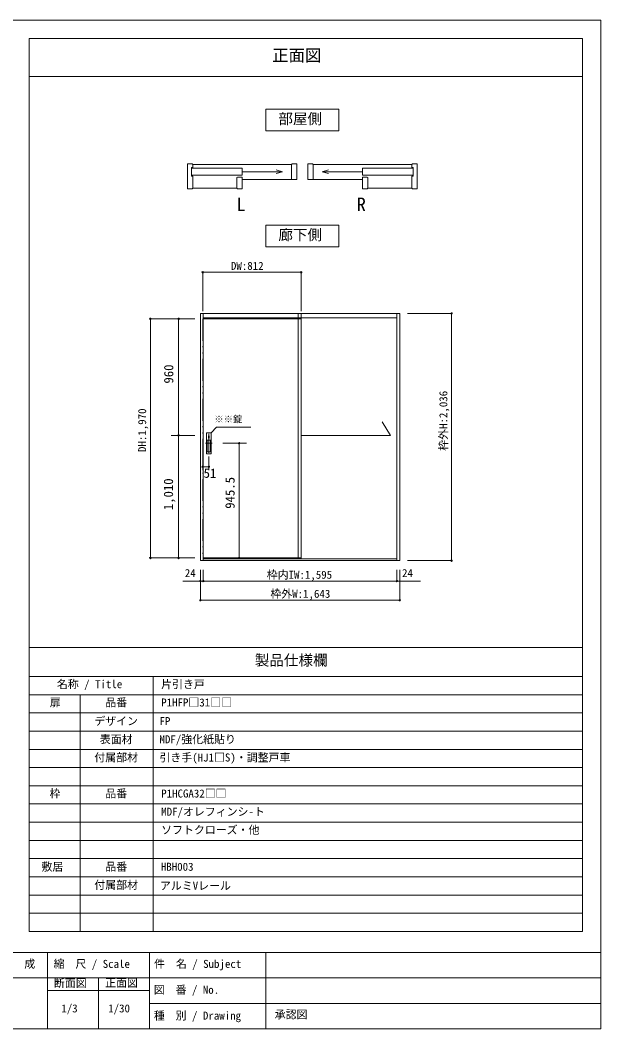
# Model space of a CAD drawing. Units: millimetres on the paper, enlarged 10 times, with parts at other scales. Extents: x -2000 to 2000, y -1385 to 1385.
# Drawn here: x 405 to 2000, y -1385 to 1385 of the extents above; entities that cross this region are included whole.
import ezdxf
from ezdxf.enums import TextEntityAlignment as Align

# ---------------------------------------------------------------- set-up
doc = ezdxf.new("R2010")
doc.units = ezdxf.units.MM
doc.header["$LTSCALE"] = 10
doc.header["$PDMODE"] = 32
doc.header["$PDSIZE"] = 4
doc.linetypes.add('DASHED_DOUBLE_DOTTED', pattern=[11, 6, -1.5, 0.25, -1.5, 0.25, -1.5])
for name, color, linetype, lineweight in [('1-0_H-SYM', 7, 'Continuous', 20), ('1-1_0', 7, 'Continuous', 20), ('3-0', 7, 'Continuous', 20)]:
    doc.layers.add(name, color=color, linetype=linetype, lineweight=lineweight)
doc.styles.add('ＭＳ ゴシック', font='')
doc.styles.get('ＭＳ ゴシック').set_extended_font_data('MS Gothic')

msp = doc.modelspace()

# ---------------------------------------------------------------- linework, layer by layer
at = {"layer": '1-0_H-SYM'}
msp.add_line((760.13, -1280.04), (480.13, -1280.04), dxfattribs=at)
at = {"layer": '1-1_0'}
for p, q in [((1950, 1335), (430, 1335)), ((430, -337.5), (430, 1335)), ((1950, -1117.5), (1950, 1335)), ((430, 1230), (1950, 1230)), ((1950, -337.5), (1950, 1230)), ((430, -337.5), (1950, -337.5)), ((430, -337.5), (1950, -337.5)), ((430, -1117.5), (430, -337.5)), ((430, -417.5), (1950, -417.5)), ((770, -1117.5), (770, -417.5)), ((430, -467.5), (1950, -467.5)), ((570, -1117.5), (570, -467.5)), ((430, -517.5), (1950, -517.5)), ((430, -567.5), (1950, -567.5)), ((430, -617.5), (1950, -617.5)), ((430, -667.5), (1950, -667.5)), ((430, -717.5), (1950, -717.5)), ((430, -767.5), (1950, -767.5)), ((430, -817.5), (1950, -817.5)), ((430, -867.5), (1950, -867.5)), ((430, -917.5), (1950, -917.5)), ((430, -967.5), (1950, -967.5)), ((430, -1017.5), (1950, -1017.5)), ((430, -1067.5), (1950, -1067.5)), ((430, -1117.5), (1950, -1117.5)), ((2000, -1175), (-2000, -1175)), ((480, -1175), (480, -1385)), ((760, -1175), (760, -1385)), ((1080, -1175), (1080, -1385)), ((2000, -1245), (-1190, -1245)), ((620, -1245), (620, -1385)), ((2000, -1315), (760, -1315))]:
    msp.add_line(p, q, dxfattribs=at)
msp.add_lwpolyline([(-2000, -1385), (2000, -1385), (2000, 1385), (-2000, 1385)], close=True, dxfattribs=at)
msp.add_lwpolyline([(430, -337.5), (430, 1230), (1950, 1230)], dxfattribs=at)
at = {"layer": '3-0'}
for p, q in [((877.36, 990.19), (864.46, 990.19)), ((864.46, 921.79), (864.46, 990.19)), ((875.86, 980.59), (875.86, 957.04)), ((878.86, 980.59), (875.86, 980.59)), ((875.86, 978.79), (1014.87, 978.79)), ((878.86, 988.39), (1150.66, 988.39)), ((1014.87, 978.79), (1014.87, 958.99)), ((1125.21, 968.89), (1107.82, 973.55)), ((1150.66, 988.69), (1150.66, 947.59)), ((1165.06, 947.59), (1165.06, 990.19)), ((1195.06, 947.59), (1195.06, 990.19)), ((1209.46, 988.69), (1209.46, 947.59)), ((1481.26, 988.39), (1209.46, 988.39)), ((1234.91, 968.89), (1252.3, 973.55)), ((1484.26, 978.79), (1345.25, 978.79)), ((1345.25, 978.79), (1345.25, 958.99)), ((1481.26, 980.59), (1484.26, 980.59)), ((1482.76, 990.19), (1495.66, 990.19)), ((1484.26, 980.59), (1484.26, 957.04)), ((1495.66, 921.79), (1495.66, 990.19)), ((1014.87, 958.99), (875.86, 958.99)), ((875.86, 957.04), (878.86, 957.04)), ((1014.87, 968.89), (1125.21, 968.89)), ((1014.87, 921.79), (1014.87, 954.19)), ((1014.87, 947.59), (1165.06, 947.59)), ((1125.21, 968.89), (1107.82, 964.23)), ((1345.25, 947.59), (1195.06, 947.59)), ((1234.91, 968.89), (1252.3, 964.23)), ((1345.25, 968.89), (1234.91, 968.89)), ((1345.25, 958.99), (1484.26, 958.99)), ((1345.25, 921.79), (1345.25, 954.19)), ((1484.26, 957.04), (1481.26, 957.04)), ((877.36, 921.79), (864.46, 921.79)), ((878.86, 923.59), (1000.47, 923.59)), ((1481.26, 923.59), (1359.65, 923.59)), ((1482.76, 921.79), (1495.66, 921.79)), ((908.06, 579.59), (900.06, 579.59)), ((908.06, 579.59), (900.06, 579.59)), ((900.06, 579.59), (900.06, -99.18)), ((906.39, 564.82), (1177.06, 564.82)), ((908.06, 579.59), (1169.06, 579.59)), ((908.06, -99.18), (908.06, 579.59)), ((908.06, 567.59), (1169.06, 567.59)), ((1177.06, 579.59), (1169.06, 579.59)), ((1177.06, -93.85), (1177.06, 579.59)), ((1177.06, 579.59), (1447.72, 579.59)), ((1177.06, 569.92), (1177.06, -93.08)), ((1177.06, 567.59), (1177.06, -94.08)), ((1177.06, 567.59), (1439.72, 567.59)), ((1177.06, 564.82), (1177.06, -94.18)), ((1439.72, 579.59), (1439.72, 571.59)), ((1447.72, 579.59), (1439.72, 579.59)), ((1422, 244.09), (1399.44, 281.81)), ((914.14, 223.15), (932.42, 223.15)), ((923.39, 249.25), (923.39, 196.98)), ((923.39, 249.25), (923.39, 196.98)), ((923.39, 249.25), (923.39, 196.98)), ((1177.06, 244.09), (1422, 244.09)), ((900.06, -99.18), (908.06, -99.18)), ((906.39, -91.85), (1177.06, -91.85)), ((908.06, -94.18), (908.06, -99.18)), ((908.06, -94.18), (1439.72, -94.18)), ((908.06, -99.18), (1439.72, -99.18)), ((1439.72, -94.18), (1439.72, -99.18))]:
    msp.add_line(p, q, dxfattribs=at)
at = {"layer": '3-0', "color": 4, "lineweight": 9}
for p, q in [((906.39, 692.67), (906.39, 585.51)), ((906.39, 692.67), (1177.06, 692.67)), ((1177.06, 692.67), (1177.06, 585.51)), ((762.67, 564.82), (762.67, -91.85)), ((762.67, 564.82), (879.45, 564.82)), ((820.16, 564.82), (884.62, 564.82)), ((840.16, 223.15), (840.16, 564.82)), ((1468.57, 579.59), (1589.91, 579.59)), ((1589.91, 579.59), (1589.91, -99.18)), ((943.91, 267.59), (930.06, 251.99)), ((1038.65, 267.59), (943.91, 267.59)), ((820.16, 244.82), (884.62, 244.82)), ((840.16, -91.85), (840.16, 223.15)), ((1026.28, 223.15), (961.82, 223.15)), ((1006.28, -91.85), (1006.28, 223.15)), ((906.39, 149.37), (906.39, 186.83)), ((923.39, 149.37), (923.39, 186.83)), ((923.39, 158.52), (906.39, 158.52)), ((762.67, -91.85), (879.45, -91.85)), ((820.16, -91.85), (884.62, -91.85)), ((1026.28, -91.85), (961.82, -91.85)), ((1468.57, -99.18), (1589.91, -99.18)), ((900.06, -124.9), (900.06, -155.57)), ((900.06, -124.9), (900.06, -155.57)), ((908.06, -124.9), (908.06, -155.57)), ((1439.72, -155.57), (1439.72, -124.9)), ((1447.72, -124.9), (1447.72, -155.57)), ((908.06, -155.57), (851.53, -155.57)), ((900.06, -155.57), (900.06, -207.9)), ((908.06, -155.57), (1504.72, -155.57)), ((1439.72, -155.57), (1496.25, -155.57)), ((1447.72, -207.9), (1447.72, -155.57)), ((900.06, -207.9), (1447.72, -207.9))]:
    msp.add_line(p, q, dxfattribs=at)
at = {"layer": '3-0', "linetype": 'DASHED_DOUBLE_DOTTED'}
msp.add_line((906.39, 564.82), (906.39, -91.85), dxfattribs=at)
at = {"layer": '3-0', "color": 3}
for p, q in [((927.72, 231.99), (919.06, 231.99)), ((919.06, 231.99), (919.06, 199.32)), ((922.56, 243.65), (922.56, 236.99)), ((924.22, 243.65), (922.56, 243.65)), ((924.22, 236.99), (922.56, 236.99)), ((924.06, 243.49), (922.72, 243.49)), ((922.72, 243.49), (922.72, 240.32)), ((924.06, 240.32), (922.72, 240.32)), ((923.06, 242.82), (923.06, 240.99)), ((923.72, 240.99), (923.06, 240.99)), ((924.06, 240.32), (924.06, 243.49)), ((924.22, 236.99), (924.22, 243.65)), ((927.72, 199.32), (927.72, 231.99)), ((927.72, 199.32), (919.06, 199.32))]:
    msp.add_line(p, q, dxfattribs=at)
at = {"layer": '3-0'}
for points in [[(1080.06, 1140.93), (1280.06, 1140.93), (1280.06, 1080.93), (1080.06, 1080.93)], [(1080.06, 762.25), (1280.06, 762.25), (1280.06, 822.25), (1080.06, 822.25)]]:
    msp.add_lwpolyline(points, close=True, dxfattribs=at)
for points in [[(877.36, 990.19), (878.86, 988.69), (878.86, 980.59)], [(1150.66, 988.69), (1152.16, 990.19), (1165.06, 990.19)], [(1209.46, 988.69), (1207.96, 990.19), (1195.06, 990.19)], [(1482.76, 990.19), (1481.26, 988.69), (1481.26, 980.59)], [(877.36, 921.79), (878.86, 923.29), (878.86, 957.04)], [(1000.47, 923.29), (1000.47, 952.69), (1001.97, 954.19), (1014.87, 954.19)], [(1359.65, 923.29), (1359.65, 952.69), (1358.15, 954.19), (1345.25, 954.19)], [(1482.76, 921.79), (1481.26, 923.29), (1481.26, 957.04)], [(1000.47, 923.29), (1001.97, 921.79), (1014.87, 921.79)], [(1359.65, 923.29), (1358.15, 921.79), (1345.25, 921.79)], [(1169.06, 579.59), (1169.06, -94.18), (1177.06, -94.18)], [(1169.06, 567.59), (1177.06, 567.59), (1177.06, -94.08)], [(1439.72, 579.59), (1439.72, -99.18), (1447.72, -99.18), (1447.72, 579.59)]]:
    msp.add_lwpolyline(points, dxfattribs=at)
at = {"layer": '3-0', "color": 3}
msp.add_lwpolyline([(916.72, 194.32), (930.06, 194.32), (930.06, 251.99), (916.72, 251.99)], close=True, dxfattribs=at)
msp.add_lwpolyline([(923.72, 240.99), (923.72, 242.82), (923.06, 242.82)], dxfattribs=at)
at = {"layer": '3-0', "color": 4}
for p in [(906.39, 692.67), (1177.06, 692.67), (762.67, 564.82), (840.16, 564.82), (1589.91, 579.59), (840.16, 244.82), (1006.28, 223.15), (906.39, 158.52), (923.39, 158.52), (762.67, -91.85), (840.16, -91.85), (1006.28, -91.85), (1589.91, -99.18), (900.06, -155.57), (908.06, -155.57), (1439.72, -155.57), (900.06, -207.9), (1447.72, -207.9)]:
    msp.add_point(p, dxfattribs=at)
at = {"layer": '3-0'}
msp.add_point((906.39, 158.52), dxfattribs=at)

# ---------------------------------------------------------------- texts
at = {"layer": '1-0_H-SYM', "style": 'ＭＳ ゴシック'}
for s, p in [('名称 / Title', (505.77, -456.1)), ('扉', (486.46, -506.41)), ('品番', (638.79, -506.41)), ('枠', (485.79, -756.41)), ('品番', (638.79, -756.41)), ('作\u3000成', (356.29, -1224.26)), ('縮\u3000尺 / Scale', (496.81, -1224.26)), ('件\u3000名 / Subject', (772.74, -1224.28)), ('断面図', (497.67, -1277.19)), ('正面図', (638.47, -1276.48)), ('図\u3000番 / No.', (771.9, -1295.39)), ('1/3', (518.04, -1346.49)), ('1/30', (646.79, -1346.49)), ('種\u3000別 / Drawing', (772.07, -1366.33)), ('承認図', (1104.16, -1363.14))]:
    msp.add_text(s, height=21.99, dxfattribs=at).set_placement(p, align=Align.BOTTOM_LEFT)
at = {"layer": '1-1_0', "style": 'ＭＳ ゴシック'}
for s, height, p in [('正面図', 32.99, (1097.24, 1261.98)), ('製品仕様欄', 29.33, (1049.4, -396.07)), ('片引き戸', 21.99, (792.33, -456.36)), ('P1HFP□31□□', 21.99, (792.33, -506.36)), ('デザイン', 21.99, (608.75, -557.5)), ('FP', 21.99, (787.67, -557.5)), ('表面材', 21.99, (623.75, -607.5)), ('MDF/強化紙貼り', 21.99, (787.67, -607.5)), ('付属部材', 21.99, (608.75, -657.5)), ('引き手(HJ1□S)・調整戸車', 21.99, (787.67, -657.5)), ('P1HCGA32□□', 21.99, (792.33, -756.36)), ('MDF/オレフィンシ-ト', 21.99, (792.33, -806.36)), ('ソフトクローズ・他', 21.99, (792.33, -856.36)), ('敷居', 21.99, (463.65, -957.36)), ('品番', 21.99, (638.75, -957.5)), ('HBH003', 21.99, (791.5, -957.5)), ('付属部材', 21.99, (608.75, -1007.5)), ('アルミVレール', 21.99, (789, -1009.75))]:
    msp.add_text(s, height=height, dxfattribs=at).set_placement(p, align=Align.BOTTOM_LEFT)
at = {"layer": '3-0', "style": 'ＭＳ ゴシック'}
for s, height, p in [('部屋側', 29.33, (1114.22, 1090.93)), ('L', 36.66, (998.92, 850.05)), ('R', 36.66, (1329.52, 850.05)), ('廊下側', 29.33, (1114.22, 772.25)), ('DW:812', 21.99, (983.93, 692.67)), ('※※錠', 18.33, (938.33, 274.49)), ('51', 25.66, (908.92, 120.44)), ('24', 21.99, (857.19, -150.9)), ('枠内IW:1,595', 21.99, (1082.26, -155.57)), ('24', 21.99, (1453.92, -150.9)), ('枠外W:1,643', 21.99, (1092.26, -207.9))]:
    msp.add_text(s, height=height, dxfattribs=at).set_placement(p, align=Align.BOTTOM_LEFT)
for s, height, p in [('960', 25.66, (833.43, 387.01)), ('枠外H:2,036', 21.99, (1584.91, 202.42)), ('DH:1,970', 21.99, (757.67, 198.99)), ('1,010', 25.66, (832.66, 39.4)), ('945.5', 25.66, (1001.81, 43.21))]:
    msp.add_text(s, height=height, rotation=90, dxfattribs=at).set_placement(p, align=Align.BOTTOM_LEFT)

doc.saveas('drawing.dxf')
